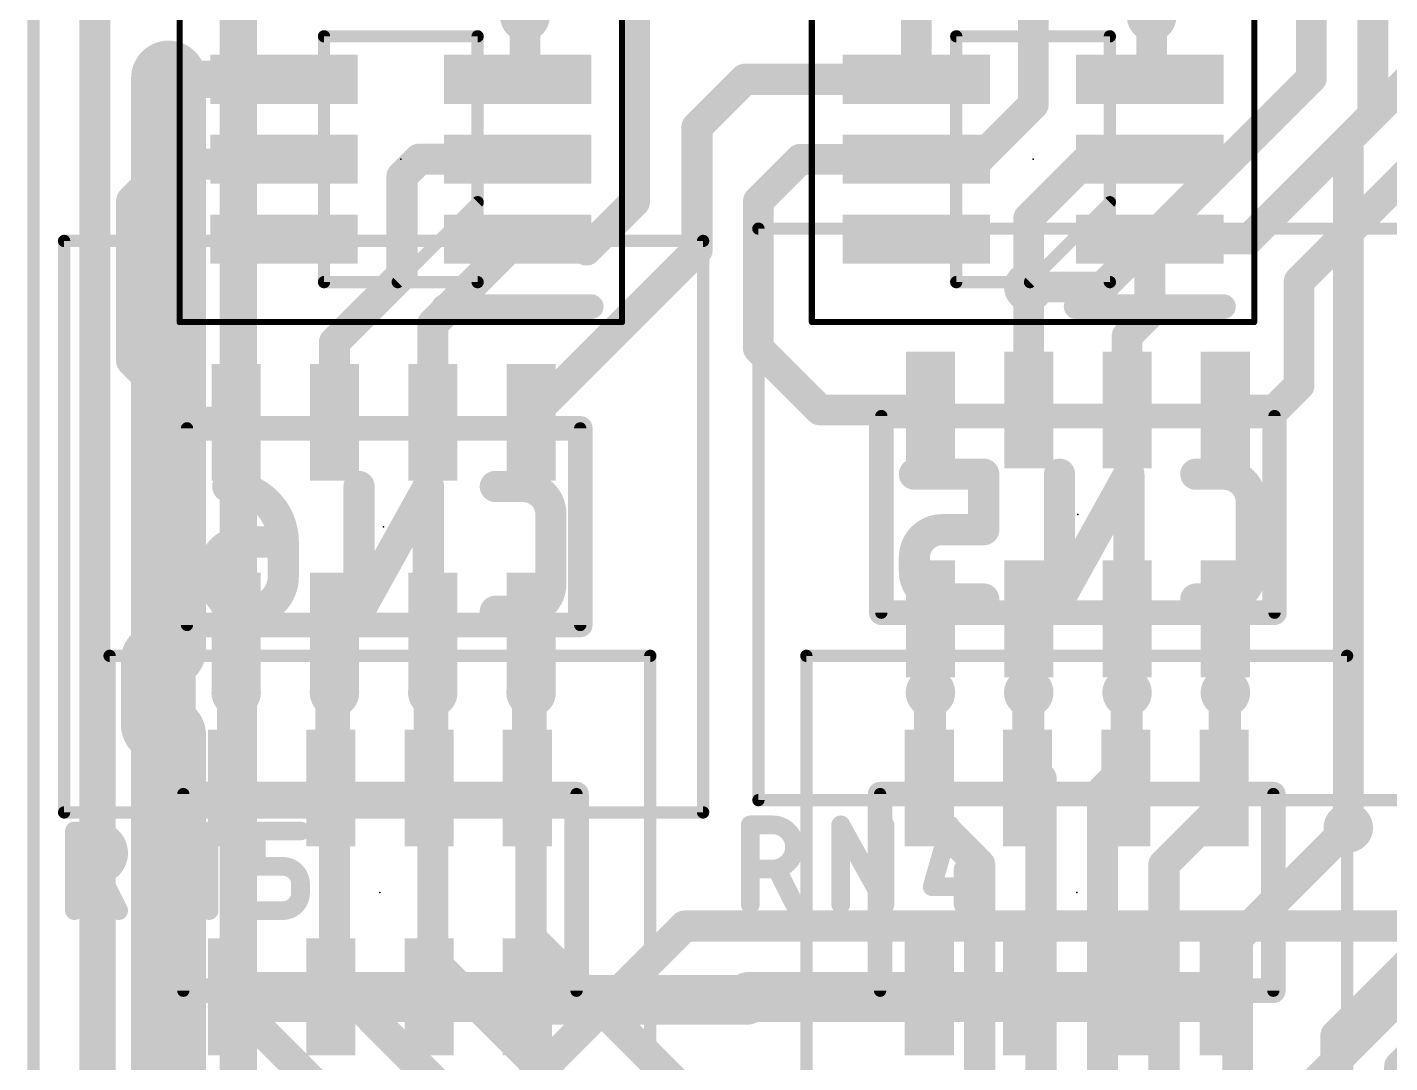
# Model space of a CAD drawing. Extents: x -4.1 to 63.7, y 1.1 to 51.7.
# Drawn here: x 2.65 to 13.74, y 21.59 to 30.01 of the extents above; entities that cross this region are included whole.
import ezdxf

# ---------------------------------------------------------------- set-up
doc = ezdxf.new("R2010")
doc.units = 0
for name, color, linetype in [('1', 12, 'CONTINUOUS'), ('15', 30, 'CONTINUOUS'), ('16', 132, 'CONTINUOUS'), ('18', 110, 'CONTINUOUS'), ('2', 41, 'CONTINUOUS'), ('20', 141, 'CONTINUOUS'), ('21', 253, 'CONTINUOUS'), ('22', 253, 'CONTINUOUS'), ('23', 53, 'CONTINUOUS'), ('24', 53, 'CONTINUOUS'), ('25', 253, 'CONTINUOUS'), ('26', 253, 'CONTINUOUS'), ('51', 253, 'CONTINUOUS'), ('52', 253, 'CONTINUOUS')]:
    doc.layers.add(name, color=color, linetype=linetype)

# ---------------------------------------------------------------- blocks, each defined once
blk = doc.blocks.new('RECT')
blk.add_solid([(-0.5, -0.5), (0.5, -0.5), (-0.5, 0.5), (0.5, 0.5)])
blk = doc.blocks.new('ROUNDV')
at = {"const_width": 0.5}
blk.add_lwpolyline([(0, -0.25, 1), (0, 0.25, 1), (0, -0.25)], format="xyb", dxfattribs=at)

msp = doc.modelspace()

# ---------------------------------------------------------------- linework, layer by layer
at = {"layer": '1'}
for points, const_width in [([(13.6, 32.554), (13.6, 29.3)], 0.25), ([(7.592, 30.592), (7.592, 28.592)], 0.25), ([(9.885, 30.385), (9.885, 29.59)], 0.25), ([(10.837, 30.337), (10.837, 29.3856)], 0.25), ([(6.7, 30.1), (6.7, 29.65)], 0.25), ([(11.8, 30.1), (11.8, 29.605)], 0.25), ([(3.81, 29.59), (3.8, 29.6)], 0.3048), ([(4.74, 29.59), (3.81, 29.59)], 0.3048), ([(6.7, 29.65), (6.64, 29.59)], 0.25), ([(8.1, 29.2), (8.49, 29.59)], 0.254), ([(8.49, 29.59), (9.885, 29.59)], 0.254), ([(11.8, 29.605), (11.785, 29.59)], 0.25), ([(14.5426, 29.49), (13, 27.9474)], 0.25), ([(10.837, 29.3856), (10.3894, 28.938)], 0.25), ([(13.6, 29.3), (12.59, 28.29)], 0.25), ([(8.1, 28.2), (8.1, 29.2)], 0.254), ([(4.74, 28.94), (4.7, 28.9)], 0.254), ([(5.7, 28.8), (5.84, 28.94)], 0.254), ([(5.84, 28.94), (6.64, 28.94)], 0.254), ([(8.94, 28.94), (8.6, 28.6)], 0.25), ([(9.885, 28.94), (8.94, 28.94)], 0.25), ([(9.885, 28.94), (9.887, 28.938)], 0.25), ([(10.3894, 28.938), (9.887, 28.938)], 0.25), ([(11.2806, 28.942), (10.8, 28.4614)], 0.25), ([(11.783, 28.942), (11.2806, 28.942)], 0.25), ([(11.785, 28.94), (11.783, 28.942)], 0.25), ([(3.8, 28.9), (3.5, 28.6)], 0.254), ([(4.7, 28.9), (3.8, 28.9)], 0.254), ([(5.7, 28), (5.7, 28.8)], 0.254), ([(3.5, 28.6), (3.5, 27.3)], 0.254), ([(7.592, 28.592), (7.35, 28.35)], 0.25), ([(8.6, 28.6), (8.6, 27.4)], 0.25), ([(10.8, 28.4614), (10.8, 27.9)], 0.25), ([(6.64, 28.29), (5.95, 27.6)], 0.254), ([(6.64, 28.29), (7.29, 28.29)], 0.25), ([(7.29, 28.29), (7.2, 28.2)], 0.25), ([(7.29, 28.29), (7.35, 28.35)], 0.25), ([(11.785, 28.29), (11.785, 27.685)], 0.25), ([(12.59, 28.29), (11.785, 28.29)], 0.25), ([(6.75, 26.85), (8.1, 28.2)], 0.254), ([(5.15, 27.45), (5.7, 28)], 0.254), ([(13, 27.9474), (13, 27.1)], 0.25), ([(10.8, 27.9), (10.8, 26.9)], 0.25), ([(5.95, 27.6), (5.95, 26.8)], 0.254), ([(11.785, 27.685), (11.6, 27.5)], 0.25), ([(11.6, 27.5), (11.6, 26.9)], 0.25), ([(5.15, 26.8), (5.15, 27.45)], 0.254), ([(8.6, 27.4), (9.1, 26.9)], 0.25), ([(3.5, 27.3), (4, 26.8)], 0.254), ([(13, 27.1), (12.8, 26.9)], 0.25), ([(6.75, 26.8), (6.75, 26.85)], 0.254), ([(9.1, 26.9), (10, 26.9)], 0.25), ([(12.8, 26.9), (12.4, 26.9)], 0.25), ([(4, 26.8), (4.35, 26.8)], 0.254), ([(10, 25.2), (10, 24.6)], 0.254), ([(10.8, 25.2), (10.8, 24.6)], 0.254), ([(11.6, 24.6), (11.6, 25.2)], 0.254), ([(12.4, 25.2), (12.4, 24.6)], 0.254), ([(4.35, 25.1), (4.35, 24.6)], 0.254), ([(5.15, 25.1), (5.15, 24.6)], 0.254), ([(5.95, 25.1), (5.95, 24.6)], 0.254), ([(6.75, 25.1), (6.75, 24.6)], 0.254), ([(4.35, 24.6), (4.35, 22.0559)], 0.254), ([(5.15, 24.6), (5.15, 22.25)], 0.254), ([(5.95, 24.6), (5.95, 22.4186)], 0.254), ([(6.75, 24.6), (6.75, 22.6)], 0.254), ([(10, 24.6), (10, 23.6)], 0.254), ([(10.8, 24.6), (10.8, 24)], 0.254), ([(11.6, 24), (11.6, 24.6)], 0.254), ([(12.4, 24.6), (12.4, 23.7)], 0.254), ([(10.8, 24), (10.9, 23.9)], 0.254), ([(11.4, 23.8), (11.6, 24)], 0.254), ([(10.9, 23.9), (10.9, 17.8423)], 0.254), ([(11.4, 18.0494), (11.4, 23.8)], 0.254), ([(13.3, 21.809), (15.25, 23.759)], 0.254), ([(13.819, 21.5578), (16.05, 23.7888)], 0.254), ([(12.4, 23.7), (11.9, 23.2)], 0.254), ([(10, 23.6), (10.4, 23.2)], 0.254), ([(12.5, 22.6), (13.4, 23.5)], 0.25), ([(10.4, 23.2), (10.4, 17.6352)], 0.254), ([(11.9, 23.2), (11.9, 18.2565)], 0.254), ([(9.2, 20.15), (6.75, 22.6)], 0.254), ([(12.5, 18.3003), (12.5, 22.6)], 0.25), ([(5.95, 22.4186), (8.7, 19.6686)], 0.254), ([(7.8, 19.6), (5.15, 22.25)], 0.254), ([(4.35, 22.0559), (7.3, 19.1059)], 0.254), ([(13.3, 17.5636), (13.3, 21.809)], 0.254), ([(13.819, 17.7517), (13.819, 21.5578)], 0.254)]:
    msp.add_lwpolyline(points, dxfattribs=dict(at, const_width=const_width))
for points, const_width in [([(3.8539, 29.6539, 1), (3.7461, 29.5461)], 0.1524), ([(3.81, 29.6662, 1), (3.81, 29.5138)], 0.1524), ([(3.7561, 29.5361, 1), (3.8639, 29.6439)], 0.1524), ([(4.74, 29.5138, 1), (4.74, 29.6662)], 0.1524), ([(6.7442, 29.6058, 1), (6.6558, 29.6942)], 0.125), ([(8.49, 29.6535, 1), (8.49, 29.5265)], 0.127), ([(8.5349, 29.5451, 1), (8.4451, 29.6349)], 0.127), ([(9.885, 29.5265, 1), (9.885, 29.6535)], 0.127), ([(11.8442, 29.5608, 1), (11.7558, 29.6492)], 0.125), ([(6.5958, 29.6342, 1), (6.6842, 29.5458)], 0.125), ([(6.6375, 29.65, 1), (6.7625, 29.65)], 0.125), ([(9.8225, 29.59, 1), (9.9475, 29.59)], 0.125), ([(11.7408, 29.6342, 1), (11.8292, 29.5458)], 0.125), ([(11.7375, 29.605, 1), (11.8625, 29.605)], 0.125), ([(10.8812, 29.3414, 1), (10.7928, 29.4298)], 0.125), ([(10.7745, 29.3856, 1), (10.8995, 29.3856)], 0.125), ([(13.6442, 29.2558, 1), (13.5558, 29.3442)], 0.125), ([(8.1635, 29.2, 1), (8.0365, 29.2)], 0.127), ([(8.0551, 29.2449, 1), (8.1449, 29.1551)], 0.127), ([(13.5375, 29.3, 1), (13.6625, 29.3)], 0.125), ([(4.7849, 28.8951, 1), (4.6951, 28.9849)], 0.127), ([(5.84, 29.0035, 1), (5.84, 28.8765)], 0.127), ([(5.8849, 28.8951, 1), (5.7951, 28.9849)], 0.127), ([(6.64, 28.8765, 1), (6.64, 29.0035)], 0.127), ([(8.94, 29.0025, 1), (8.94, 28.8775)], 0.125), ([(8.9842, 28.8958, 1), (8.8958, 28.9842)], 0.125), ([(9.9292, 28.9842, 1), (9.8408, 28.8958)], 0.125), ([(9.887, 29.0005, 1), (9.887, 28.8755)], 0.125), ([(9.885, 28.8775, 1), (9.885, 29.0025)], 0.125), ([(10.3894, 28.8755, 1), (10.3894, 29.0005)], 0.125), ([(11.2806, 29.0045, 1), (11.2806, 28.8795)], 0.125), ([(11.3248, 28.8978, 1), (11.2364, 28.9862)], 0.125), ([(11.8272, 28.9862, 1), (11.7388, 28.8978)], 0.125), ([(11.783, 28.8795, 1), (11.783, 29.0045)], 0.125), ([(3.8, 28.9635, 1), (3.8, 28.8365)], 0.127), ([(3.8449, 28.8551, 1), (3.7551, 28.9449)], 0.127), ([(4.6551, 28.9449, 1), (4.7449, 28.8551)], 0.127), ([(4.7, 28.8365, 1), (4.7, 28.9635)], 0.127), ([(9.8428, 28.8938, 1), (9.9312, 28.9822)], 0.125), ([(10.3452, 28.9822, 1), (10.4336, 28.8938)], 0.125), ([(11.7408, 28.8958, 1), (11.8292, 28.9842)], 0.125), ([(5.7635, 28.8, 1), (5.6365, 28.8)], 0.127), ([(5.6551, 28.8449, 1), (5.7449, 28.7551)], 0.127), ([(3.5635, 28.6, 1), (3.4365, 28.6)], 0.127), ([(7.6362, 28.5478, 1), (7.5478, 28.6362)], 0.125), ([(8.6625, 28.6, 1), (8.5375, 28.6)], 0.125), ([(3.4551, 28.6449, 1), (3.5449, 28.5551)], 0.127), ([(7.5295, 28.592, 1), (7.6545, 28.592)], 0.125), ([(8.5558, 28.6442, 1), (8.6442, 28.5558)], 0.125), ([(10.8625, 28.4614, 1), (10.7375, 28.4614)], 0.125), ([(10.7558, 28.5056, 1), (10.8442, 28.4172)], 0.125), ([(6.64, 28.3525, 1), (6.64, 28.2275)], 0.125), ([(6.6849, 28.2451, 1), (6.5951, 28.3349)], 0.127), ([(7.2458, 28.3342, 1), (7.3342, 28.2458)], 0.125), ([(7.3342, 28.2458, 1), (7.2458, 28.3342)], 0.125), ([(7.3058, 28.3942, 1), (7.3942, 28.3058)], 0.125), ([(7.29, 28.2275, 1), (7.29, 28.3525)], 0.125), ([(7.3942, 28.3058, 1), (7.3058, 28.3942)], 0.125), ([(11.8475, 28.29, 1), (11.7225, 28.29)], 0.125), ([(11.785, 28.3525, 1), (11.785, 28.2275)], 0.125), ([(12.5458, 28.3342, 1), (12.6342, 28.2458)], 0.125), ([(12.59, 28.2275, 1), (12.59, 28.3525)], 0.125), ([(7.1558, 28.2442, 1), (7.2442, 28.1558)], 0.125), ([(8.1449, 28.1551, 1), (8.0551, 28.2449)], 0.127), ([(8.0365, 28.2, 1), (8.1635, 28.2)], 0.127), ([(5.6365, 28, 1), (5.7635, 28)], 0.127), ([(5.7449, 27.9551, 1), (5.6551, 28.0449)], 0.127), ([(13.0625, 27.9474, 1), (12.9375, 27.9474)], 0.125), ([(12.9558, 27.9916, 1), (13.0442, 27.9032)], 0.125), ([(10.8625, 27.9, 1), (10.7375, 27.9)], 0.125), ([(10.7375, 27.9, 1), (10.8625, 27.9)], 0.125), ([(6.0135, 27.6, 1), (5.8865, 27.6)], 0.127), ([(11.7225, 27.685, 1), (11.8475, 27.685)], 0.125), ([(11.8292, 27.6408, 1), (11.7408, 27.7292)], 0.125), ([(5.9051, 27.6449, 1), (5.9949, 27.5551)], 0.127), ([(11.6625, 27.5, 1), (11.5375, 27.5)], 0.125), ([(5.2135, 27.45, 1), (5.0865, 27.45)], 0.127), ([(5.1051, 27.4949, 1), (5.1949, 27.4051)], 0.127), ([(8.6442, 27.4442, 1), (8.5558, 27.3558)], 0.125), ([(11.5558, 27.5442, 1), (11.6442, 27.4558)], 0.125), ([(3.5449, 27.3449, 1), (3.4551, 27.2551)], 0.127), ([(8.5375, 27.4, 1), (8.6625, 27.4)], 0.125), ([(3.4365, 27.3, 1), (3.5635, 27.3)], 0.127), ([(13.0442, 27.0558, 1), (12.9558, 27.1442)], 0.125), ([(12.9375, 27.1, 1), (13.0625, 27.1)], 0.125), ([(6.8135, 26.85, 1), (6.6865, 26.85)], 0.127), ([(6.7051, 26.8949, 1), (6.7949, 26.8051)], 0.127), ([(9.1, 26.9625, 1), (9.1, 26.8375)], 0.125), ([(9.0558, 26.8558, 1), (9.1442, 26.9442)], 0.125), ([(10, 26.8375, 1), (10, 26.9625)], 0.125), ([(10.7375, 26.9, 1), (10.8625, 26.9)], 0.125), ([(11.5375, 26.9, 1), (11.6625, 26.9)], 0.125), ([(12.4, 26.9625, 1), (12.4, 26.8375)], 0.125), ([(12.7558, 26.9442, 1), (12.8442, 26.8558)], 0.125), ([(12.8, 26.8375, 1), (12.8, 26.9625)], 0.125), ([(4, 26.8635, 1), (4, 26.7365)], 0.127), ([(3.9551, 26.7551, 1), (4.0449, 26.8449)], 0.127), ([(4.35, 26.7365, 1), (4.35, 26.8635)], 0.127), ([(5.0865, 26.8, 1), (5.2135, 26.8)], 0.127), ([(5.8865, 26.8, 1), (6.0135, 26.8)], 0.127), ([(6.6865, 26.8, 1), (6.8135, 26.8)], 0.127), ([(10.0635, 25.2, 1), (9.9365, 25.2)], 0.127), ([(10.8635, 25.2, 1), (10.7365, 25.2)], 0.127), ([(11.6635, 25.2, 1), (11.5365, 25.2)], 0.127), ([(12.4635, 25.2, 1), (12.3365, 25.2)], 0.127), ([(4.4135, 25.1, 1), (4.2865, 25.1)], 0.127), ([(5.2135, 25.1, 1), (5.0865, 25.1)], 0.127), ([(6.0135, 25.1, 1), (5.8865, 25.1)], 0.127), ([(6.8135, 25.1, 1), (6.6865, 25.1)], 0.127), ([(4.4135, 24.6, 1), (4.2865, 24.6)], 0.127), ([(5.2135, 24.6, 1), (5.0865, 24.6)], 0.127), ([(6.0135, 24.6, 1), (5.8865, 24.6)], 0.127), ([(6.8135, 24.6, 1), (6.6865, 24.6)], 0.127), ([(10.0635, 24.6, 1), (9.9365, 24.6)], 0.127), ([(10.8635, 24.6, 1), (10.7365, 24.6)], 0.127), ([(11.6635, 24.6, 1), (11.5365, 24.6)], 0.127), ([(12.4635, 24.6, 1), (12.3365, 24.6)], 0.127), ([(4.2865, 24.6, 1), (4.4135, 24.6)], 0.127), ([(5.0865, 24.6, 1), (5.2135, 24.6)], 0.127), ([(5.8865, 24.6, 1), (6.0135, 24.6)], 0.127), ([(6.6865, 24.6, 1), (6.8135, 24.6)], 0.127), ([(9.9365, 24.6, 1), (10.0635, 24.6)], 0.127), ([(10.7365, 24.6, 1), (10.8635, 24.6)], 0.127), ([(11.5365, 24.6, 1), (11.6635, 24.6)], 0.127), ([(12.3365, 24.6, 1), (12.4635, 24.6)], 0.127), ([(10.8449, 24.0449, 1), (10.7551, 23.9551)], 0.127), ([(10.7365, 24, 1), (10.8635, 24)], 0.127), ([(11.5365, 24, 1), (11.6635, 24)], 0.127), ([(11.6449, 23.9551, 1), (11.5551, 24.0449)], 0.127), ([(10.9635, 23.9, 1), (10.8365, 23.9)], 0.127), ([(10.8551, 23.8551, 1), (10.9449, 23.9449)], 0.127), ([(11.4635, 23.8, 1), (11.3365, 23.8)], 0.127), ([(11.3551, 23.8449, 1), (11.4449, 23.7551)], 0.127), ([(12.3365, 23.7, 1), (12.4635, 23.7)], 0.127), ([(12.4449, 23.6551, 1), (12.3551, 23.7449)], 0.127), ([(10.0449, 23.6449, 1), (9.9551, 23.5551)], 0.127), ([(9.9365, 23.6, 1), (10.0635, 23.6)], 0.127), ([(13.4442, 23.4558, 1), (13.3558, 23.5442)], 0.125), ([(10.4635, 23.2, 1), (10.3365, 23.2)], 0.127), ([(10.3551, 23.1551, 1), (10.4449, 23.2449)], 0.127), ([(11.9635, 23.2, 1), (11.8365, 23.2)], 0.127), ([(11.8551, 23.2449, 1), (11.9449, 23.1551)], 0.127), ([(6.7949, 22.6449, 1), (6.7051, 22.5551)], 0.127), ([(6.6865, 22.6, 1), (6.8135, 22.6)], 0.127), ([(12.5625, 22.6, 1), (12.4375, 22.6)], 0.125), ([(12.4558, 22.6442, 1), (12.5442, 22.5558)], 0.125), ([(5.9949, 22.4635, 1), (5.9051, 22.3737)], 0.127), ([(5.8865, 22.4186, 1), (6.0135, 22.4186)], 0.127), ([(5.1949, 22.2949, 1), (5.1051, 22.2051)], 0.127), ([(5.0865, 22.25, 1), (5.2135, 22.25)], 0.127), ([(4.3949, 22.1008, 1), (4.3051, 22.011)], 0.127), ([(4.2865, 22.0559, 1), (4.4135, 22.0559)], 0.127), ([(13.3635, 21.809, 1), (13.2365, 21.809)], 0.127), ([(13.2551, 21.8539, 1), (13.3449, 21.7641)], 0.127), ([(13.8825, 21.5578, 1), (13.7555, 21.5578)], 0.127), ([(13.7741, 21.6027, 1), (13.8639, 21.5129)], 0.127)]:
    msp.add_lwpolyline(points, format="xyb", dxfattribs=dict(at, const_width=const_width))
at = {"layer": '15'}
for points, const_width in [([(4.3678, 13.1322), (4.3678, 33.8)], 0.3048), ([(3.8, 29.6), (3.8, 24.9452)], 0.6096), ([(3.8, 24.9452), (3.717, 24.8622)], 0.6096), ([(3.717, 24.8622), (3.717, 24.3378)], 0.6096), ([(3.717, 24.3378), (3.8, 24.2548)], 0.6096), ([(3.8, 24.2548), (3.8, 14.2)], 0.6096)]:
    msp.add_lwpolyline(points, dxfattribs=dict(at, const_width=const_width))
at = {"layer": '15', "const_width": 0.3048}
for points in [[(3.9524, 29.6, 1), (3.6476, 29.6)], [(3.9078, 24.8374, 1), (3.6922, 25.053)], [(3.6092, 24.97, 1), (3.8248, 24.7544)], [(3.8694, 24.8622, 1), (3.5646, 24.8622)], [(3.6476, 24.9452, 1), (3.9524, 24.9452)], [(3.8248, 24.4456, 1), (3.6092, 24.23)], [(3.9524, 24.2548, 1), (3.6476, 24.2548)], [(3.6922, 24.147, 1), (3.9078, 24.3626)], [(3.5646, 24.3378, 1), (3.8694, 24.3378)]]:
    msp.add_lwpolyline(points, format="xyb", dxfattribs=at)
at = {"layer": '16'}
for points, const_width in [([(13.1, 31.4), (13.1, 29.6)], 0.25), ([(13.4, 29.1), (14.223, 29.923)], 0.25), ([(13.1, 29.6), (11.4, 27.9)], 0.25), ([(13.4, 23.5), (13.4, 29.1)], 0.25), ([(11.4, 27.9), (10.8, 27.9)], 0.25), ([(4.32, 24.57), (4.35, 24.6)], 0.25), ([(4.32, 23.824), (4.32, 24.57)], 0.25), ([(5.12, 24.57), (5.15, 24.6)], 0.25), ([(5.12, 23.824), (5.12, 24.57)], 0.25), ([(5.92, 24.57), (5.95, 24.6)], 0.25), ([(5.92, 23.824), (5.92, 24.57)], 0.25), ([(6.72, 23.824), (6.72, 24.6)], 0.25), ([(6.72, 24.6), (6.75, 24.6)], 0.25), ([(10, 24.6), (9.9902, 24.5902)], 0.25), ([(9.9902, 24.5902), (9.9902, 23.824)], 0.25), ([(10.8, 24.6), (10.7902, 24.5902)], 0.25), ([(10.7902, 24.5902), (10.7902, 23.824)], 0.25), ([(11.6, 24.6), (11.5902, 24.5902)], 0.25), ([(11.5902, 24.5902), (11.5902, 23.824)], 0.25), ([(12.4, 24.6), (12.3902, 24.5902)], 0.25), ([(12.3902, 24.5902), (12.3902, 23.824)], 0.25), ([(5.8, 20.5), (8, 22.7)], 0.254), ([(8, 22.7), (30.6, 22.7)], 0.254), ([(13.05, 21.35), (14.1, 22.4)], 0.25), ([(4.32, 22.124), (5.12, 22.124)], 0.4064), ([(5.12, 22.124), (5.92, 22.124)], 0.4064), ([(5.92, 22.124), (6.72, 22.124)], 0.4064), ([(6.744, 22.1), (6.72, 22.124)], 0.4064), ([(8.5, 22.1), (6.744, 22.1)], 0.4064), ([(8.524, 22.124), (8.5, 22.1)], 0.4064), ([(9.9902, 22.124), (8.524, 22.124)], 0.4064), ([(9.9902, 22.124), (10.7902, 22.124)], 0.4064), ([(10.7902, 22.124), (11.5902, 22.124)], 0.4064), ([(11.5902, 22.124), (12.3902, 22.124)], 0.4064)]:
    msp.add_lwpolyline(points, dxfattribs=dict(at, const_width=const_width))
for points, const_width in [([(13.1442, 29.5558, 1), (13.0558, 29.6442)], 0.125), ([(13.0375, 29.6, 1), (13.1625, 29.6)], 0.125), ([(13.4625, 29.1, 1), (13.3375, 29.1)], 0.125), ([(13.3558, 29.1442, 1), (13.4442, 29.0558)], 0.125), ([(10.8, 27.9625, 1), (10.8, 27.8375)], 0.125), ([(11.3558, 27.9442, 1), (11.4442, 27.8558)], 0.125), ([(11.4, 27.8375, 1), (11.4, 27.9625)], 0.125), ([(4.3825, 24.57, 1), (4.2575, 24.57)], 0.125), ([(4.2758, 24.6142, 1), (4.3642, 24.5258)], 0.125), ([(4.3942, 24.5558, 1), (4.3058, 24.6442)], 0.125), ([(5.1825, 24.57, 1), (5.0575, 24.57)], 0.125), ([(5.0758, 24.6142, 1), (5.1642, 24.5258)], 0.125), ([(5.1942, 24.5558, 1), (5.1058, 24.6442)], 0.125), ([(5.9825, 24.57, 1), (5.8575, 24.57)], 0.125), ([(5.8758, 24.6142, 1), (5.9642, 24.5258)], 0.125), ([(5.9942, 24.5558, 1), (5.9058, 24.6442)], 0.125), ([(6.7825, 24.6, 1), (6.6575, 24.6)], 0.125), ([(6.72, 24.6625, 1), (6.72, 24.5375)], 0.125), ([(6.75, 24.5375, 1), (6.75, 24.6625)], 0.125), ([(10.0527, 24.5902, 1), (9.9277, 24.5902)], 0.125), ([(9.9461, 24.6344, 1), (10.0344, 24.5461)], 0.125), ([(10.0442, 24.5558, 1), (9.9558, 24.6442)], 0.125), ([(10.8527, 24.5902, 1), (10.7277, 24.5902)], 0.125), ([(10.7461, 24.6344, 1), (10.8344, 24.5461)], 0.125), ([(10.8442, 24.5558, 1), (10.7558, 24.6442)], 0.125), ([(11.6527, 24.5902, 1), (11.5277, 24.5902)], 0.125), ([(11.5461, 24.6344, 1), (11.6344, 24.5461)], 0.125), ([(11.6442, 24.5558, 1), (11.5558, 24.6442)], 0.125), ([(12.4527, 24.5902, 1), (12.3277, 24.5902)], 0.125), ([(12.3461, 24.6344, 1), (12.4344, 24.5461)], 0.125), ([(12.4442, 24.5558, 1), (12.3558, 24.6442)], 0.125), ([(4.2575, 23.824, 1), (4.3825, 23.824)], 0.125), ([(5.0575, 23.824, 1), (5.1825, 23.824)], 0.125), ([(5.8575, 23.824, 1), (5.9825, 23.824)], 0.125), ([(6.6575, 23.824, 1), (6.7825, 23.824)], 0.125), ([(9.9277, 23.824, 1), (10.0527, 23.824)], 0.125), ([(10.7277, 23.824, 1), (10.8527, 23.824)], 0.125), ([(11.5277, 23.824, 1), (11.6527, 23.824)], 0.125), ([(12.3277, 23.824, 1), (12.4527, 23.824)], 0.125), ([(13.3375, 23.5, 1), (13.4625, 23.5)], 0.125), ([(8, 22.7635, 1), (8, 22.6365)], 0.127), ([(8.0449, 22.6551, 1), (7.9551, 22.7449)], 0.127), ([(4.32, 22.2256, 1), (4.32, 22.0224)], 0.2032), ([(5.12, 22.2256, 1), (5.12, 22.0224)], 0.2032), ([(5.12, 22.0224, 1), (5.12, 22.2256)], 0.2032), ([(5.92, 22.2256, 1), (5.92, 22.0224)], 0.2032), ([(5.92, 22.0224, 1), (5.92, 22.2256)], 0.2032), ([(6.7918, 22.1958, 1), (6.6482, 22.0522)], 0.2032), ([(6.744, 22.2016, 1), (6.744, 21.9984)], 0.2032), ([(6.72, 22.0224, 1), (6.72, 22.2256)], 0.2032), ([(8.524, 22.2256, 1), (8.524, 22.0224)], 0.2032), ([(8.5958, 22.0522, 1), (8.4522, 22.1958)], 0.2032), ([(8.5, 21.9984, 1), (8.5, 22.2016)], 0.2032), ([(9.9902, 22.2256, 1), (9.9902, 22.0224)], 0.2032), ([(9.9902, 22.0224, 1), (9.9902, 22.2256)], 0.2032), ([(10.7902, 22.2256, 1), (10.7902, 22.0224)], 0.2032), ([(10.7902, 22.0224, 1), (10.7902, 22.2256)], 0.2032), ([(11.5902, 22.2256, 1), (11.5902, 22.0224)], 0.2032), ([(11.5902, 22.0224, 1), (11.5902, 22.2256)], 0.2032), ([(12.3902, 22.0224, 1), (12.3902, 22.2256)], 0.2032), ([(6.6722, 22.0282, 1), (6.8158, 22.1718)], 0.2032), ([(8.4282, 22.1718, 1), (8.5718, 22.0282)], 0.2032)]:
    msp.add_lwpolyline(points, format="xyb", dxfattribs=dict(at, const_width=const_width))
at = {"layer": '2', "const_width": 0.25}
msp.add_lwpolyline([(3.2, 15.4), (3.2, 36.9)], dxfattribs=at)
at = {"layer": '20', "const_width": 0.1}
msp.add_lwpolyline([(2.7, 39.3), (2.7, 2.2)], dxfattribs=at)
at = {"layer": '21'}
for points, const_width in [([(7.24, 27.74), (6.04, 27.74)], 0.2), ([(12.385, 27.74), (11.185, 27.74)], 0.2), ([(9.6, 26.85), (9.6, 25.25)], 0.1), ([(12.8, 26.85), (12.8, 25.25)], 0.1), ([(3.95, 26.75), (3.95, 25.15)], 0.1), ([(7.15, 26.75), (7.15, 25.15)], 0.1)]:
    msp.add_lwpolyline(points, dxfattribs=dict(at, const_width=const_width))
for points, const_width in [([(6.04, 27.79, 1), (6.04, 27.69)], 0.1), ([(7.24, 27.69, 1), (7.24, 27.79)], 0.1), ([(11.185, 27.79, 1), (11.185, 27.69)], 0.1), ([(12.385, 27.69, 1), (12.385, 27.79)], 0.1), ([(9.625, 26.85, 1), (9.575, 26.85)], 0.05), ([(12.825, 26.85, 1), (12.775, 26.85)], 0.05), ([(3.975, 26.75, 1), (3.925, 26.75)], 0.05), ([(7.175, 26.75, 1), (7.125, 26.75)], 0.05), ([(3.925, 25.15, 1), (3.975, 25.15)], 0.05), ([(7.125, 25.15, 1), (7.175, 25.15)], 0.05), ([(9.575, 25.25, 1), (9.625, 25.25)], 0.05), ([(12.775, 25.25, 1), (12.825, 25.25)], 0.05)]:
    msp.add_lwpolyline(points, format="xyb", dxfattribs=dict(at, const_width=const_width))
at = {"layer": '22', "const_width": 0.1}
for points in [[(3.92, 22.174), (3.92, 23.774)], [(7.12, 22.174), (7.12, 23.774)], [(9.5902, 22.174), (9.5902, 23.774)], [(12.7902, 22.174), (12.7902, 23.774)]]:
    msp.add_lwpolyline(points, dxfattribs=at)
at = {"layer": '22', "const_width": 0.05}
for points in [[(3.945, 23.774, 1), (3.895, 23.774)], [(7.145, 23.774, 1), (7.095, 23.774)], [(9.6152, 23.774, 1), (9.5652, 23.774)], [(12.8152, 23.774, 1), (12.7652, 23.774)], [(3.895, 22.174, 1), (3.945, 22.174)], [(7.095, 22.174, 1), (7.145, 22.174)], [(9.5652, 22.174, 1), (9.6152, 22.174)], [(12.7652, 22.174, 1), (12.8152, 22.174)]]:
    msp.add_lwpolyline(points, format="xyb", dxfattribs=at)
at = {"layer": '23'}
for p in [(5.69, 28.94), (10.835, 28.94), (5.55, 25.95), (11.2, 26.05)]:
    msp.add_point(p, dxfattribs=at)
at = {"layer": '24'}
for p in [(5.52, 22.974), (11.1902, 22.974)]:
    msp.add_point(p, dxfattribs=at)
at = {"layer": '25', "const_width": 0.1524}
for points in [[(3.0339, 22.8262), (3.0339, 23.4738)], [(3.0339, 23.4738), (3.2138, 23.4738)], [(3.77, 22.8262), (3.77, 23.4738)], [(3.77, 23.4738), (4.1298, 22.8262)], [(4.1298, 22.8262), (4.1298, 23.4738)], [(4.514, 23.186), (4.514, 23.4738)], [(4.514, 23.4738), (4.8738, 23.4738)], [(8.5339, 22.8762), (8.5339, 23.5238)], [(8.5339, 23.5238), (8.7138, 23.5238)], [(9.27, 22.8762), (9.27, 23.5238)], [(9.27, 23.5238), (9.6298, 22.8762)], [(9.6298, 22.8762), (9.6298, 23.5238)], [(10.1579, 23.5238), (10.014, 23.0201)], [(3.2138, 23.114), (3.0339, 23.114)], [(3.3936, 22.8262), (3.2497, 23.114)], [(4.7299, 23.186), (4.514, 23.186)], [(8.7138, 23.164), (8.5339, 23.164)], [(8.8936, 22.8762), (8.7497, 23.164)], [(10.2659, 23.164), (10.2659, 22.8762)], [(4.8738, 22.9701), (4.8738, 23.0421)], [(10.014, 23.0201), (10.3738, 23.0201)], [(4.514, 22.8262), (4.7299, 22.8262)]]:
    msp.add_lwpolyline(points, dxfattribs=at)
at = {"layer": '25'}
for points, const_width in [([(3.072, 23.4738, 1), (2.9958, 23.4738)], 0.0762), ([(3.0339, 23.5119, 1), (3.0339, 23.4357)], 0.0762), ([(3.2138, 23.114, 1), (3.2138, 23.4738)], 0.1524), ([(3.2138, 23.5119, 1), (3.2138, 23.4357)], 0.0762), ([(3.2138, 23.4357, 1), (3.2138, 23.5119)], 0.0762), ([(3.8081, 23.4738, 1), (3.7319, 23.4738)], 0.0762), ([(3.8033, 23.4923, 1), (3.7367, 23.4553)], 0.0762), ([(4.1679, 23.4738, 1), (4.0917, 23.4738)], 0.0762), ([(4.5521, 23.4738, 1), (4.4759, 23.4738)], 0.0762), ([(4.514, 23.5119, 1), (4.514, 23.4357)], 0.0762), ([(4.8738, 23.4357, 1), (4.8738, 23.5119)], 0.0762), ([(8.572, 23.5238, 1), (8.4958, 23.5238)], 0.0762), ([(8.5339, 23.5619, 1), (8.5339, 23.4857)], 0.0762), ([(8.7138, 23.164, 1), (8.7138, 23.5238)], 0.1524), ([(8.7138, 23.5619, 1), (8.7138, 23.4857)], 0.0762), ([(8.7138, 23.4857, 1), (8.7138, 23.5619)], 0.0762), ([(9.3081, 23.5238, 1), (9.2319, 23.5238)], 0.0762), ([(9.3033, 23.5423, 1), (9.2367, 23.5053)], 0.0762), ([(9.6679, 23.5238, 1), (9.5917, 23.5238)], 0.0762), ([(10.1946, 23.5133, 1), (10.1213, 23.5343)], 0.0762), ([(3.0339, 23.1521, 1), (3.0339, 23.0759)], 0.0762), ([(3.2138, 23.1521, 1), (3.2138, 23.0759)], 0.0762), ([(3.2838, 23.1311, 1), (3.2157, 23.097)], 0.0762), ([(3.2138, 23.0759, 1), (3.2138, 23.1521)], 0.0762), ([(4.514, 23.2241, 1), (4.514, 23.1479)], 0.0762), ([(4.4759, 23.186, 1), (4.5521, 23.186)], 0.0762), ([(4.8738, 23.0421, 0.4142), (4.7299, 23.186)], 0.1524), ([(4.7299, 23.2241, 1), (4.7299, 23.1479)], 0.0762), ([(4.7299, 23.1479, 1), (4.7299, 23.2241)], 0.0762), ([(8.5339, 23.2021, 1), (8.5339, 23.1259)], 0.0762), ([(8.7138, 23.2021, 1), (8.7138, 23.1259)], 0.0762), ([(8.7838, 23.1811, 1), (8.7157, 23.147)], 0.0762), ([(8.7138, 23.1259, 1), (8.7138, 23.2021)], 0.0762), ([(10.304, 23.164, 1), (10.2278, 23.164)], 0.0762), ([(4.9119, 23.0421, 1), (4.8357, 23.0421)], 0.0762), ([(4.8357, 23.0421, 1), (4.9119, 23.0421)], 0.0762), ([(10.014, 23.0582, 1), (10.014, 22.982)], 0.0762), ([(9.9774, 23.0306, 1), (10.0507, 23.0096)], 0.0762), ([(10.3738, 22.982, 1), (10.3738, 23.0582)], 0.0762), ([(4.7299, 22.8262, 0.4142), (4.8738, 22.9701)], 0.1524), ([(4.9119, 22.9701, 1), (4.8357, 22.9701)], 0.0762), ([(4.8357, 22.9701, 1), (4.9119, 22.9701)], 0.0762), ([(2.9958, 22.8262, 1), (3.072, 22.8262)], 0.0762), ([(3.3596, 22.8092, 1), (3.4277, 22.8432)], 0.0762), ([(3.7319, 22.8262, 1), (3.8081, 22.8262)], 0.0762), ([(4.0917, 22.8262, 1), (4.1679, 22.8262)], 0.0762), ([(4.0965, 22.8077, 1), (4.1631, 22.8447)], 0.0762), ([(4.514, 22.8643, 1), (4.514, 22.7881)], 0.0762), ([(4.7299, 22.8643, 1), (4.7299, 22.7881)], 0.0762), ([(4.7299, 22.7881, 1), (4.7299, 22.8643)], 0.0762), ([(8.4958, 22.8762, 1), (8.572, 22.8762)], 0.0762), ([(8.8596, 22.8592, 1), (8.9277, 22.8932)], 0.0762), ([(9.2319, 22.8762, 1), (9.3081, 22.8762)], 0.0762), ([(9.5917, 22.8762, 1), (9.6679, 22.8762)], 0.0762), ([(9.5965, 22.8577, 1), (9.6631, 22.8947)], 0.0762), ([(10.2278, 22.8762, 1), (10.304, 22.8762)], 0.0762)]:
    msp.add_lwpolyline(points, format="xyb", dxfattribs=dict(at, const_width=const_width))
at = {"layer": '26', "const_width": 0.254}
for points in [[(10.4337, 26.377), (9.8693, 26.377)], [(10.4337, 25.9254), (10.4337, 26.377)], [(11.6148, 26.377), (11.0504, 25.361)], [(11.0504, 25.361), (11.0504, 26.377)], [(11.6148, 25.361), (11.6148, 26.377)], [(12.3854, 26.377), (12.1597, 26.377)], [(5.9146, 26.277), (5.3501, 25.261)], [(5.3501, 25.261), (5.3501, 26.277)], [(5.9146, 25.261), (5.9146, 26.277)], [(6.6852, 26.277), (6.4594, 26.277)], [(12.6112, 25.5868), (12.6112, 26.1512)], [(6.911, 25.4868), (6.911, 26.0512)], [(4.7335, 25.8254), (4.3948, 25.8254)], [(4.7335, 25.5432), (4.7335, 25.8254)], [(10.095, 25.9254), (10.4337, 25.9254)], [(4.169, 25.5997), (4.169, 25.5432)], [(9.8693, 25.5868), (9.8693, 25.6997)], [(10.4337, 25.361), (10.095, 25.361)], [(12.1597, 25.361), (12.3854, 25.361)], [(6.4594, 25.261), (6.6852, 25.261)]]:
    msp.add_lwpolyline(points, dxfattribs=at)
at = {"layer": '26'}
for points, const_width in [([(9.8693, 26.4405, 1), (9.8693, 26.3135)], 0.127), ([(10.4972, 26.377, 1), (10.3702, 26.377)], 0.127), ([(10.4337, 26.3135, 1), (10.4337, 26.4405)], 0.127), ([(11.1139, 26.377, 1), (10.9869, 26.377)], 0.127), ([(11.6783, 26.377, 1), (11.5513, 26.377)], 0.127), ([(11.6703, 26.3462, 1), (11.5593, 26.4078)], 0.127), ([(12.1597, 26.4405, 1), (12.1597, 26.3135)], 0.127), ([(12.6112, 26.1512, 0.4142), (12.3854, 26.377)], 0.254), ([(12.3854, 26.4405, 1), (12.3854, 26.3135)], 0.127), ([(12.3854, 26.3135, 1), (12.3854, 26.4405)], 0.127), ([(4.7335, 25.8254, 0.4142), (4.2819, 26.277)], 0.254), ([(4.2819, 26.3405, 1), (4.2819, 26.2135)], 0.127), ([(5.4136, 26.277, 1), (5.2866, 26.277)], 0.127), ([(5.9781, 26.277, 1), (5.8511, 26.277)], 0.127), ([(5.9701, 26.2462, 1), (5.8591, 26.3078)], 0.127), ([(6.4594, 26.3405, 1), (6.4594, 26.2135)], 0.127), ([(6.911, 26.0512, 0.4142), (6.6852, 26.277)], 0.254), ([(6.6852, 26.3405, 1), (6.6852, 26.2135)], 0.127), ([(6.6852, 26.2135, 1), (6.6852, 26.3405)], 0.127), ([(12.6747, 26.1512, 1), (12.5477, 26.1512)], 0.127), ([(6.9745, 26.0512, 1), (6.8475, 26.0512)], 0.127), ([(12.5477, 26.1512, 1), (12.6747, 26.1512)], 0.127), ([(6.8475, 26.0512, 1), (6.9745, 26.0512)], 0.127), ([(4.3948, 25.8254, 0.4142), (4.169, 25.5997)], 0.254), ([(4.3948, 25.8889, 1), (4.3948, 25.7619)], 0.127), ([(4.3948, 25.7619, 1), (4.3948, 25.8889)], 0.127), ([(4.797, 25.8254, 1), (4.67, 25.8254)], 0.127), ([(4.7335, 25.7619, 1), (4.7335, 25.8889)], 0.127), ([(10.095, 25.9254, 0.4142), (9.8693, 25.6997)], 0.254), ([(10.095, 25.9889, 1), (10.095, 25.8619)], 0.127), ([(10.095, 25.8619, 1), (10.095, 25.9889)], 0.127), ([(10.3702, 25.9254, 1), (10.4972, 25.9254)], 0.127), ([(10.4337, 25.8619, 1), (10.4337, 25.9889)], 0.127), ([(4.67, 25.8254, 1), (4.797, 25.8254)], 0.127), ([(4.2325, 25.5997, 1), (4.1055, 25.5997)], 0.127), ([(9.9328, 25.6997, 1), (9.8058, 25.6997)], 0.127), ([(9.8058, 25.6997, 1), (9.9328, 25.6997)], 0.127), ([(4.169, 25.5432, 1), (4.7335, 25.5432)], 0.254), ([(4.2325, 25.5432, 1), (4.1055, 25.5432)], 0.127), ([(4.1055, 25.5997, 1), (4.2325, 25.5997)], 0.127), ([(4.797, 25.5432, 1), (4.67, 25.5432)], 0.127), ([(6.6852, 25.261, 0.4142), (6.911, 25.4868)], 0.254), ([(6.9745, 25.4868, 1), (6.8475, 25.4868)], 0.127), ([(9.8693, 25.5868, 0.4142), (10.095, 25.361)], 0.254), ([(9.9328, 25.5868, 1), (9.8058, 25.5868)], 0.127), ([(9.8058, 25.5868, 1), (9.9328, 25.5868)], 0.127), ([(12.3854, 25.361, 0.4142), (12.6112, 25.5868)], 0.254), ([(12.6747, 25.5868, 1), (12.5477, 25.5868)], 0.127), ([(12.5477, 25.5868, 1), (12.6747, 25.5868)], 0.127), ([(4.1055, 25.5432, 1), (4.2325, 25.5432)], 0.127), ([(4.67, 25.5432, 1), (4.797, 25.5432)], 0.127), ([(6.8475, 25.4868, 1), (6.9745, 25.4868)], 0.127), ([(10.095, 25.4245, 1), (10.095, 25.2975)], 0.127), ([(10.095, 25.2975, 1), (10.095, 25.4245)], 0.127), ([(10.4337, 25.2975, 1), (10.4337, 25.4245)], 0.127), ([(10.9949, 25.3918, 1), (11.1059, 25.3302)], 0.127), ([(10.9869, 25.361, 1), (11.1139, 25.361)], 0.127), ([(11.5513, 25.361, 1), (11.6783, 25.361)], 0.127), ([(12.1597, 25.4245, 1), (12.1597, 25.2975)], 0.127), ([(12.3854, 25.4245, 1), (12.3854, 25.2975)], 0.127), ([(12.3854, 25.2975, 1), (12.3854, 25.4245)], 0.127), ([(5.2946, 25.2918, 1), (5.4056, 25.2302)], 0.127), ([(5.2866, 25.261, 1), (5.4136, 25.261)], 0.127), ([(5.8511, 25.261, 1), (5.9781, 25.261)], 0.127), ([(6.4594, 25.3245, 1), (6.4594, 25.1975)], 0.127), ([(6.6852, 25.3245, 1), (6.6852, 25.1975)], 0.127), ([(6.6852, 25.1975, 1), (6.6852, 25.3245)], 0.127)]:
    msp.add_lwpolyline(points, format="xyb", dxfattribs=dict(at, const_width=const_width))
at = {"layer": '51'}
for points, const_width in [([(3.89, 27.615), (3.89, 30.265)], 0.05), ([(7.49, 30.265), (7.49, 27.615)], 0.05), ([(9.035, 27.615), (9.035, 30.265)], 0.05), ([(12.635, 30.265), (12.635, 27.615)], 0.05), ([(5.065, 27.94), (5.065, 29.94)], 0.1), ([(5.065, 29.94), (6.315, 29.94)], 0.1), ([(6.315, 29.94), (6.315, 27.94)], 0.1), ([(10.21, 27.94), (10.21, 29.94)], 0.1), ([(10.21, 29.94), (11.46, 29.94)], 0.1), ([(11.46, 29.94), (11.46, 27.94)], 0.1), ([(6.315, 28.59), (5.665, 27.94)], 0.1), ([(11.46, 28.59), (10.81, 27.94)], 0.1), ([(8.6, 23.725), (8.6, 28.375)], 0.1), ([(8.6, 28.375), (13.8, 28.375)], 0.1), ([(2.95, 23.625), (2.95, 28.275)], 0.1), ([(2.95, 28.275), (8.15, 28.275)], 0.1), ([(8.15, 28.275), (8.15, 23.625)], 0.1), ([(6.315, 27.94), (5.065, 27.94)], 0.1), ([(11.46, 27.94), (10.21, 27.94)], 0.1), ([(7.49, 27.615), (3.89, 27.615)], 0.05), ([(12.635, 27.615), (9.035, 27.615)], 0.05), ([(9.6, 25.25), (9.6, 26.85)], 0.2), ([(9.6, 26.85), (12.8, 26.85)], 0.2), ([(12.8, 26.85), (12.8, 25.25)], 0.2), ([(3.95, 25.15), (3.95, 26.75)], 0.2), ([(3.95, 26.75), (7.15, 26.75)], 0.2), ([(7.15, 26.75), (7.15, 25.15)], 0.2), ([(12.8, 25.25), (9.6, 25.25)], 0.2), ([(7.15, 25.15), (3.95, 25.15)], 0.2), ([(13.8, 23.725), (8.6, 23.725)], 0.1), ([(8.15, 23.625), (2.95, 23.625)], 0.1)]:
    msp.add_lwpolyline(points, dxfattribs=dict(at, const_width=const_width))
for points, const_width in [([(5.09, 29.94, 1), (5.04, 29.94)], 0.05), ([(5.065, 29.965, 1), (5.065, 29.915)], 0.05), ([(6.34, 29.94, 1), (6.29, 29.94)], 0.05), ([(6.315, 29.915, 1), (6.315, 29.965)], 0.05), ([(10.235, 29.94, 1), (10.185, 29.94)], 0.05), ([(10.21, 29.965, 1), (10.21, 29.915)], 0.05), ([(11.485, 29.94, 1), (11.435, 29.94)], 0.05), ([(11.46, 29.915, 1), (11.46, 29.965)], 0.05), ([(6.3327, 28.5723, 1), (6.2973, 28.6077)], 0.05), ([(11.4777, 28.5723, 1), (11.4423, 28.6077)], 0.05), ([(8.625, 28.375, 1), (8.575, 28.375)], 0.05), ([(8.6, 28.4, 1), (8.6, 28.35)], 0.05), ([(2.975, 28.275, 1), (2.925, 28.275)], 0.05), ([(2.95, 28.3, 1), (2.95, 28.25)], 0.05), ([(8.175, 28.275, 1), (8.125, 28.275)], 0.05), ([(8.15, 28.25, 1), (8.15, 28.3)], 0.05), ([(5.065, 27.965, 1), (5.065, 27.915)], 0.05), ([(5.04, 27.94, 1), (5.09, 27.94)], 0.05), ([(5.6473, 27.9577, 1), (5.6827, 27.9223)], 0.05), ([(6.29, 27.94, 1), (6.34, 27.94)], 0.05), ([(6.315, 27.915, 1), (6.315, 27.965)], 0.05), ([(10.21, 27.965, 1), (10.21, 27.915)], 0.05), ([(10.185, 27.94, 1), (10.235, 27.94)], 0.05), ([(10.7923, 27.9577, 1), (10.8277, 27.9223)], 0.05), ([(11.435, 27.94, 1), (11.485, 27.94)], 0.05), ([(11.46, 27.915, 1), (11.46, 27.965)], 0.05), ([(3.89, 27.6275, 1), (3.89, 27.6025)], 0.025), ([(3.8775, 27.615, 1), (3.9025, 27.615)], 0.025), ([(7.4775, 27.615, 1), (7.5025, 27.615)], 0.025), ([(7.49, 27.6025, 1), (7.49, 27.6275)], 0.025), ([(9.035, 27.6275, 1), (9.035, 27.6025)], 0.025), ([(9.0225, 27.615, 1), (9.0475, 27.615)], 0.025), ([(12.6225, 27.615, 1), (12.6475, 27.615)], 0.025), ([(12.635, 27.6025, 1), (12.635, 27.6275)], 0.025), ([(9.65, 26.85, 1), (9.55, 26.85)], 0.1), ([(9.6, 26.9, 1), (9.6, 26.8)], 0.1), ([(12.85, 26.85, 1), (12.75, 26.85)], 0.1), ([(12.8, 26.8, 1), (12.8, 26.9)], 0.1), ([(4, 26.75, 1), (3.9, 26.75)], 0.1), ([(3.95, 26.8, 1), (3.95, 26.7)], 0.1), ([(7.2, 26.75, 1), (7.1, 26.75)], 0.1), ([(7.15, 26.7, 1), (7.15, 26.8)], 0.1), ([(9.6, 25.3, 1), (9.6, 25.2)], 0.1), ([(9.55, 25.25, 1), (9.65, 25.25)], 0.1), ([(12.75, 25.25, 1), (12.85, 25.25)], 0.1), ([(12.8, 25.2, 1), (12.8, 25.3)], 0.1), ([(3.95, 25.2, 1), (3.95, 25.1)], 0.1), ([(3.9, 25.15, 1), (4, 25.15)], 0.1), ([(7.1, 25.15, 1), (7.2, 25.15)], 0.1), ([(7.15, 25.1, 1), (7.15, 25.2)], 0.1), ([(8.6, 23.75, 1), (8.6, 23.7)], 0.05), ([(8.575, 23.725, 1), (8.625, 23.725)], 0.05), ([(2.95, 23.65, 1), (2.95, 23.6)], 0.05), ([(2.925, 23.625, 1), (2.975, 23.625)], 0.05), ([(8.125, 23.625, 1), (8.175, 23.625)], 0.05), ([(8.15, 23.6, 1), (8.15, 23.65)], 0.05)]:
    msp.add_lwpolyline(points, format="xyb", dxfattribs=dict(at, const_width=const_width))
at = {"layer": '52'}
for points, const_width in [([(7.72, 24.899), (3.32, 24.899)], 0.1), ([(3.32, 24.899), (3.32, 21.049)], 0.1), ([(7.72, 21.049), (7.72, 24.899)], 0.1), ([(13.3902, 24.899), (8.9902, 24.899)], 0.1), ([(8.9902, 24.899), (8.9902, 21.049)], 0.1), ([(13.3902, 21.049), (13.3902, 24.899)], 0.1), ([(7.12, 23.774), (3.92, 23.774)], 0.2), ([(3.92, 23.774), (3.92, 22.174)], 0.2), ([(7.12, 22.174), (7.12, 23.774)], 0.2), ([(12.7902, 23.774), (9.5902, 23.774)], 0.2), ([(9.5902, 23.774), (9.5902, 22.174)], 0.2), ([(12.7902, 22.174), (12.7902, 23.774)], 0.2), ([(3.92, 22.174), (7.12, 22.174)], 0.2), ([(9.5902, 22.174), (12.7902, 22.174)], 0.2)]:
    msp.add_lwpolyline(points, dxfattribs=dict(at, const_width=const_width))
for points, const_width in [([(3.32, 24.924, 1), (3.32, 24.874)], 0.05), ([(3.345, 24.899, 1), (3.295, 24.899)], 0.05), ([(7.745, 24.899, 1), (7.695, 24.899)], 0.05), ([(7.72, 24.874, 1), (7.72, 24.924)], 0.05), ([(8.9902, 24.924, 1), (8.9902, 24.874)], 0.05), ([(9.0152, 24.899, 1), (8.9652, 24.899)], 0.05), ([(13.4152, 24.899, 1), (13.3652, 24.899)], 0.05), ([(13.3902, 24.874, 1), (13.3902, 24.924)], 0.05), ([(3.92, 23.824, 1), (3.92, 23.724)], 0.1), ([(3.97, 23.774, 1), (3.87, 23.774)], 0.1), ([(7.17, 23.774, 1), (7.07, 23.774)], 0.1), ([(7.12, 23.724, 1), (7.12, 23.824)], 0.1), ([(9.5902, 23.824, 1), (9.5902, 23.724)], 0.1), ([(9.6402, 23.774, 1), (9.5402, 23.774)], 0.1), ([(12.8402, 23.774, 1), (12.7402, 23.774)], 0.1), ([(12.7902, 23.724, 1), (12.7902, 23.824)], 0.1), ([(3.92, 22.224, 1), (3.92, 22.124)], 0.1), ([(3.87, 22.174, 1), (3.97, 22.174)], 0.1), ([(7.07, 22.174, 1), (7.17, 22.174)], 0.1), ([(7.12, 22.124, 1), (7.12, 22.224)], 0.1), ([(9.5902, 22.224, 1), (9.5902, 22.124)], 0.1), ([(9.5402, 22.174, 1), (9.6402, 22.174)], 0.1), ([(12.7402, 22.174, 1), (12.8402, 22.174)], 0.1), ([(12.7902, 22.124, 1), (12.7902, 22.224)], 0.1)]:
    msp.add_lwpolyline(points, format="xyb", dxfattribs=dict(at, const_width=const_width))

# ---------------------------------------------------------------- block references
at = {"layer": '1', "yscale": 0.4}
for p, xscale, rotation in [((4.74, 29.59), 1.2, 180), ((6.64, 29.59), 1.2, 180), ((9.885, 29.59), 1.2, 180), ((11.785, 29.59), 1.2, 180), ((4.74, 28.94), 1.2, 180), ((6.64, 28.94), 1.2, 180), ((9.885, 28.94), 1.2, 180), ((11.785, 28.94), 1.2, 180), ((4.74, 28.29), 1.2, 180), ((6.64, 28.29), 1.2, 180), ((9.885, 28.29), 1.2, 180), ((11.785, 28.29), 1.2, 180), ((10, 26.9), 0.95, 270), ((10.8, 26.9), 0.95, 270), ((11.6, 26.9), 0.95, 270), ((12.4, 26.9), 0.95, 270), ((4.35, 26.8), 0.95, 270), ((5.15, 26.8), 0.95, 270), ((5.95, 26.8), 0.95, 270), ((6.75, 26.8), 0.95, 270), ((10, 25.2), 0.95, 270), ((10.8, 25.2), 0.95, 270), ((11.6, 25.2), 0.95, 270), ((12.4, 25.2), 0.95, 270), ((4.35, 25.1), 0.95, 270), ((5.15, 25.1), 0.95, 270), ((5.95, 25.1), 0.95, 270), ((6.75, 25.1), 0.95, 270)]:
    msp.add_blockref('RECT', p, dxfattribs=dict(at, xscale=xscale, rotation=rotation))
at = {"layer": '16', "xscale": 0.95, "yscale": 0.4, "rotation": 90}
for p in [(4.32, 23.824), (5.12, 23.824), (5.92, 23.824), (6.72, 23.824), (9.9902, 23.824), (10.7902, 23.824), (11.5902, 23.824), (12.3902, 23.824), (4.32, 22.124), (5.12, 22.124), (5.92, 22.124), (6.72, 22.124), (9.9902, 22.124), (10.7902, 22.124), (11.5902, 22.124), (12.3902, 22.124)]:
    msp.add_blockref('RECT', p, dxfattribs=at)
at = {"layer": '18', "xscale": 0.4024, "yscale": 0.4024}
for p in [(6.7, 30.1), (6.7, 30.1), (11.8, 30.1), (11.8, 30.1), (3.8, 29.6), (3.8, 29.6), (10.8, 27.9), (10.8, 27.9), (4.35, 24.6), (4.35, 24.6), (5.15, 24.6), (5.15, 24.6), (5.95, 24.6), (5.95, 24.6), (6.75, 24.6), (6.75, 24.6), (10, 24.6), (10, 24.6), (10.8, 24.6), (10.8, 24.6), (11.6, 24.6), (11.6, 24.6), (12.4, 24.6), (12.4, 24.6), (13.4, 23.5), (13.4, 23.5), (8.5, 22.1), (8.5, 22.1)]:
    msp.add_blockref('ROUNDV', p, dxfattribs=at)

doc.saveas('drawing.dxf')
